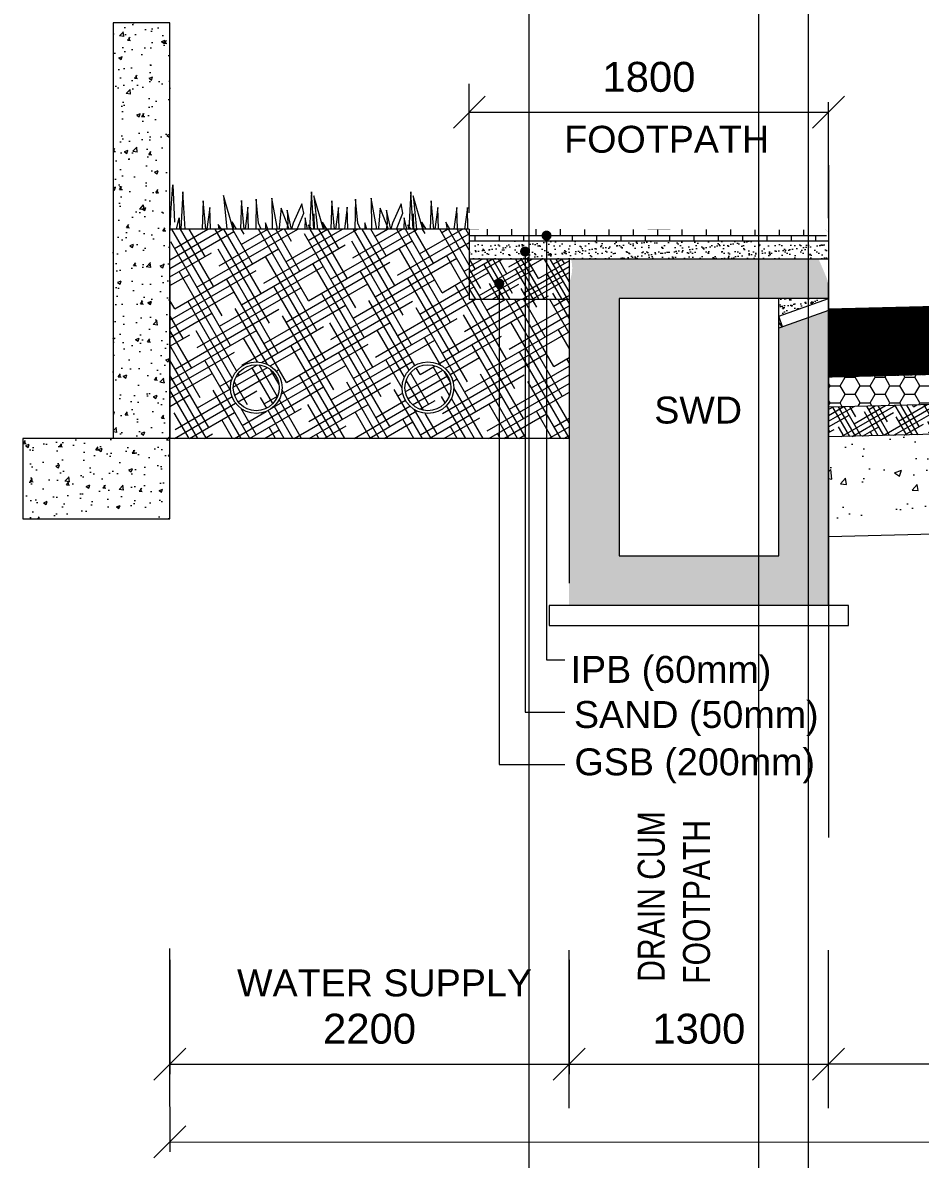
# Model space of a CAD drawing. Header units: inches. Extents: x 1863003 to 1881330, y 133141 to 515800.
# Drawn here: x 1866705 to 1871202, y 203390 to 209087 of the extents above; entities that cross this region are included whole.
import ezdxf

# ---------------------------------------------------------------- set-up
doc = ezdxf.new("R2010")
doc.units = ezdxf.units.IN
doc.header["$MEASUREMENT"] = 0
doc.layers.get('0').update_dxf_attribs({"color": 4, "linetype": 'ELEC_LINE', "lineweight": 13})
doc.layers.get('Defpoints').update_dxf_attribs({"lineweight": 13})
for name, color, linetype, lineweight in [('DIM', 7, 'Continuous', 13), ('DIMEN', 7, 'Continuous', 13), ('HATCH', 252, 'Continuous', 13)]:
    doc.layers.add(name, color=color, linetype=linetype, lineweight=lineweight)
doc.styles.add('ARIAL', font='arial.ttf')
doc.styles.get("Standard").update_dxf_attribs({"font": 'romans.shx'})
doc.linetypes.add('ELEC_LINE', pattern='A,12.7,-5.08,["EL",Standard,S=2.54,R=0,X=-2.54,Y=-1.27],-5.08', length=22.86)
doc.dimstyles.get("Standard").update_dxf_attribs({"dimtxt": 180, "dimasz": 160, "dimexe": 50, "dimexo": 50, "dimgap": 100, "dimtad": 1, "dimdec": 0, "dimzin": 0, "dimdsep": 46, "dimtxsty": 'ARIAL', "dimcen": 0.09, "dimclrd": 256, "dimclre": 256, "dimclrt": 256, "dimadec": 0, "dimazin": 0, "dimtm": 1e-09, "dimtfac": 1, "dimtdec": 0, "dimtofl": 0, "dimtmove": 0, "dimatfit": 3, "dimfxl": 0, "dimtolj": 1, "dimtzin": 0, "dimlwd": 9, "dimlwe": -1, "dimarcsym": 0})

# ---------------------------------------------------------------- blocks, each defined once
blk = doc.blocks.new('_Oblique')
at = {"color": 0, "linetype": 'ByBlock', "lineweight": -2}
blk.add_line((-0.5, -0.5), (0.5, 0.5), dxfattribs=at)
blk = doc.blocks.new('*D222')
at = {"layer": 'Defpoints', "color": 0, "ltscale": 0.02}
for p in [(1870742.3, 203866.9), (1870742.3, 203866.9), (1875742.3, 203866.9)]:
    blk.add_point(p, dxfattribs=at)
at = {"layer": 'DIMEN', "lineweight": 9, "ltscale": 0.02}
blk.add_line((1875742.3, 203866.9), (1870742.3, 203866.9), dxfattribs=at)
at = {"layer": 'DIMEN', "lineweight": 9, "ltscale": 0.02, "xscale": 160, "yscale": 160, "zscale": 160, "rotation": 180}
blk.add_blockref('_Oblique', (1870742.3, 203866.9), dxfattribs=at)
at = {"layer": 'DIMEN', "lineweight": 9, "ltscale": 0.02, "xscale": 160, "yscale": 160, "zscale": 160}
blk.add_blockref('_Oblique', (1875742.3, 203866.9), dxfattribs=at)
at = {"layer": 'DIMEN', "ltscale": 0.02, "insert": (1873242.3, 204043.5), "char_height": 150, "attachment_point": 5, "style": 'ARIAL'}
blk.add_mtext('\\A1;5500', dxfattribs=at)
blk = doc.blocks.new('*D223')
at = {"layer": 'Defpoints', "color": 0, "ltscale": 0.02}
for p in [(1869442.3, 203866.9), (1870742.3, 203866.9), (1870742.3, 203866.9)]:
    blk.add_point(p, dxfattribs=at)
at = {"layer": 'DIMEN', "lineweight": 9, "ltscale": 0.02}
blk.add_line((1869442.3, 203866.9), (1870742.3, 203866.9), dxfattribs=at)
at = {"layer": 'DIMEN', "lineweight": 9, "ltscale": 0.02, "xscale": 160, "yscale": 160, "zscale": 160, "rotation": 180}
blk.add_blockref('_Oblique', (1869442.3, 203866.9), dxfattribs=at)
at = {"layer": 'DIMEN', "lineweight": 9, "ltscale": 0.02, "xscale": 160, "yscale": 160, "zscale": 160}
blk.add_blockref('_Oblique', (1870742.3, 203866.9), dxfattribs=at)
at = {"layer": 'DIMEN', "ltscale": 0.02, "insert": (1870092.3, 204043.5), "char_height": 150, "attachment_point": 5, "style": 'ARIAL'}
blk.add_mtext('\\A1;1300', dxfattribs=at)
blk = doc.blocks.new('*D224')
at = {"layer": 'Defpoints', "color": 0, "ltscale": 0.02}
for p in [(1867442.3, 204439), (1869442.3, 204439), (1869442.3, 203866.9)]:
    blk.add_point(p, dxfattribs=at)
at = {"layer": 'DIMEN', "ltscale": 0.02}
for p, q in [((1867442.3, 204389), (1867442.3, 203816.9)), ((1869442.3, 204389), (1869442.3, 203816.9))]:
    blk.add_line(p, q, dxfattribs=at)
at = {"layer": 'DIMEN', "lineweight": 9, "ltscale": 0.02}
blk.add_line((1867442.3, 203866.9), (1869442.3, 203866.9), dxfattribs=at)
at = {"layer": 'DIMEN', "lineweight": 9, "ltscale": 0.02, "xscale": 160, "yscale": 160, "zscale": 160, "rotation": 180}
blk.add_blockref('_Oblique', (1867442.3, 203866.9), dxfattribs=at)
at = {"layer": 'DIMEN', "lineweight": 9, "ltscale": 0.02, "xscale": 160, "yscale": 160, "zscale": 160}
blk.add_blockref('_Oblique', (1869442.3, 203866.9), dxfattribs=at)
at = {"layer": 'DIMEN', "ltscale": 0.02, "insert": (1868442.3, 204043.5), "char_height": 150, "attachment_point": 5, "style": 'ARIAL'}
blk.add_mtext('\\A1;2200', dxfattribs=at)
blk = doc.blocks.new('*D225')
at = {"layer": 'Defpoints', "color": 0, "ltscale": 0.02}
for p in [(1867442.3, 203702.1), (1878742.3, 203694.6), (1878742.2, 203470)]:
    blk.add_point(p, dxfattribs=at)
at = {"layer": 'DIMEN', "ltscale": 0.02}
for p, q in [((1867442.3, 203652.1), (1867442.1, 203427.5)), ((1878742.3, 203644.6), (1878742.1, 203420))]:
    blk.add_line(p, q, dxfattribs=at)
at = {"layer": 'DIMEN', "lineweight": 9, "ltscale": 0.02}
blk.add_line((1867442.2, 203477.5), (1878742.2, 203470), dxfattribs=at)
at = {"layer": 'DIMEN', "lineweight": 9, "ltscale": 0.02, "xscale": 160, "yscale": 160, "zscale": 160}
for p, rotation in [((1867442.2, 203477.5), 179.9617032386878), ((1878742.2, 203470), 359.9617032386878)]:
    blk.add_blockref('_Oblique', p, dxfattribs=dict(at, rotation=rotation))
at = {"layer": 'DIMEN', "ltscale": 0.02, "insert": (1873092.3, 203651.3), "char_height": 150, "attachment_point": 5, "rotation": 359.9617, "style": 'ARIAL'}
blk.add_mtext('\\A1;12000 ROW', dxfattribs=at)
blk = doc.blocks.new('*D346')
at = {"layer": 'Defpoints', "color": 0, "ltscale": 0.02}
for p in [(1870742.3, 208638.4), (1868942.3, 208537.8), (1870742.3, 208537.8)]:
    blk.add_point(p, dxfattribs=at)
at = {"layer": 'DIMEN', "ltscale": 0.02}
for p, q in [((1868942.3, 208587.8), (1868942.3, 208688.4)), ((1870742.3, 208587.8), (1870742.3, 208688.4))]:
    blk.add_line(p, q, dxfattribs=at)
at = {"layer": 'DIMEN', "lineweight": 9, "ltscale": 0.02}
blk.add_line((1868942.3, 208638.4), (1870742.3, 208638.4), dxfattribs=at)
at = {"layer": 'DIMEN', "lineweight": 9, "ltscale": 0.02, "xscale": 160, "yscale": 160, "zscale": 160, "rotation": 180}
blk.add_blockref('_Oblique', (1868942.3, 208638.4), dxfattribs=at)
at = {"layer": 'DIMEN', "lineweight": 9, "ltscale": 0.02, "xscale": 160, "yscale": 160, "zscale": 160}
blk.add_blockref('_Oblique', (1870742.3, 208638.4), dxfattribs=at)
at = {"layer": 'DIMEN', "ltscale": 0.02, "insert": (1869842.3, 208815), "char_height": 150, "attachment_point": 5, "style": 'ARIAL'}
blk.add_mtext('\\A1;1800', dxfattribs=at)

msp = doc.modelspace()

# ---------------------------------------------------------------- hatches: boundary and pattern name
at = {"layer": 'DIM', "linetype": 'Continuous'}
h = msp.add_hatch(dxfattribs=at)
h.set_pattern_fill('AR-CONC')
h.set_pattern_definition([(50, (4250, -304526.79), (182.184669, -15.939086), [19.05, -209.55]), (355, (4250, -304526.79), (-35.243421, 191.056845), [15.24, -167.640584]), (100.451445, (4265.18, -304528.12), (146.941247, 175.117752), [16.190009, -178.090245]), (46.1842, (4250, -304475.99), (271.07904, -42.042328), [28.575, -314.325]), (96.635558, (4272.6, -304479.5), (237.404134, 247.426125), [24.285023, -267.13561]), (351.184151, (4250, -304476), (237.404134, 247.426125), [22.859967, -251.45973]), (21, (4275.4, -304488.69), (151.614391, -102.265198), [19.05, -209.55]), (326, (4275.4, -304488.69), (61.802028, 184.187966), [15.24, -167.64]), (71.451445, (4288.03, -304497.21), (213.41642, 81.922769), [16.190009, -178.089938]), (37.5, (4250, -304526.79), (3.0886033, 84.5550389), [0, -165.608, 0, -170.18, 0, -168.275]), (7.5, (4250, -304526.79), (66.8196625, 100.180575), [0, -97.028, 0, -161.798, 0, -64.135]), (327.5, (4193.36, -304526.79), (135.5905952, -5.728744), [0, -63.5, 0, -198.12, 0, -262.89]), (317.5, (4167.96, -304526.79), (148.1291814, 25.426491), [0, -82.55, 0, -131.572, 0, -186.69])])
h.paths.add_polyline_path([(1867442.3, 207003.4), (1866704.8, 207003.4), (1866704.8, 206600.9), (1867442.3, 206600.9)])
h.paths.add_polyline_path([(1867442.3, 209087.4), (1867157.8, 209087.4), (1867157.8, 207003.4), (1867442.3, 207003.4)])
at = {"layer": 'DIM', "linetype": 'Continuous', "ltscale": 0.02}
h = msp.add_hatch(dxfattribs=at)
h.set_pattern_fill('HOUND', color=31, scale=600, angle=30, style=0)
h.paths.add_polyline_path([(1869442.3, 207701.1), (1868942.3, 207701.1), (1868942.3, 208052.5), (1867442.3, 208052.5), (1867442.3, 207003.4), (1869442.3, 207003.4)])
h.paths.add_polyline_path([(1868003.9, 207257.8, -1), (1867745.5, 207257.8, -1)], flags=16)
h.paths.add_polyline_path([(1867989.9, 207257.8, -1), (1867759.5, 207257.8, -1)], flags=0)
h.paths.add_polyline_path([(1868864.2, 207257.8, -1), (1868605.7, 207257.8, -1)], flags=16)
h.paths.add_polyline_path([(1868850.2, 207257.8, -1), (1868619.7, 207257.8, -1)], flags=0)
at = {"layer": 'DIM', "linetype": 'Continuous'}
h = msp.add_hatch(dxfattribs=at)
h.set_pattern_fill('AR-BRSTD', scale=0.6)
h.set_pattern_definition([(0, (1950, -304269.177), (0, 40.64508), []), (90, (1950, -304269.177), (-60.96, 40.64508), [40.64508, -40.64508])])
h.paths.add_polyline_path([(1868942.3, 208052.5), (1868942.3, 207992.5), (1870742.3, 207992.5), (1870722.3, 208049.4)])
h = msp.add_hatch(dxfattribs=at)
h.set_pattern_fill('AR-SAND')
h.set_pattern_definition([(37.5, (1950, -304269.177), (-1.6000313, 48.9413237), [0, -38.608, 0, -43.18, 0, -41.275]), (7.5, (1950, -304269.18), (44.9523283, 71.68251), [0, -20.828, 0, -34.798, 0, -13.335]), (327.5, (1918.76, -304269.177), (79.099237, 0.1437185), [0, -12.7, 0, -45.72, 0, -59.69]), (317.5, (1918.76, -304269.18), (76.3556452, 22.2929323), [0, -6.35, 0, -29.972, 0, -34.29])])
h.paths.add_polyline_path([(1868942.3, 207992.5), (1868942.3, 207902.5), (1870742.3, 207902.5), (1870742.3, 207992.5)])
at = {"layer": 'DIM', "linetype": 'Continuous', "ltscale": 0.02}
h = msp.add_hatch(dxfattribs=at)
h.set_pattern_fill('HOUND', color=130, scale=400, angle=30, style=0)
h.set_pattern_definition([(30, (1950, -304269.177), (74.10254038, 71.6506351), [400, -200]), (120, (1950, -304269.177), (28.3493649, -99.10254038), [400, -200])])
h.paths.add_polyline_path([(1868942.3, 207902.5), (1868942.3, 207702.5), (1869442.3, 207702.5), (1869442.3, 207902.5)])
at = {"layer": 'DIM', "linetype": 'Continuous'}
h = msp.add_hatch(dxfattribs=at)
h.set_pattern_fill('AR-CONC', scale=10)
h.set_pattern_definition([(50, (0, -228361.054), (71.7260183, -6.2752135), [7.5, -82.5]), (355, (0, -228361.05), (-13.8751334, 75.2192134), [6, -66]), (100.4514445, (5.98, -228361.577), (57.8508847, 68.943999), [6.3740192, -70.1142112]), (46.1842, (0, -228341.05), (106.724133, -16.551928), [11.25, -123.75]), (96.6356355, (8.89, -228342.43), (93.4661946, 97.41186), [9.561034, -105.171376]), (351.184164, (0, -228341.05), (93.4661945, 97.41186), [9, -99]), (21, (10, -228346.054), (59.6907052, -40.261889), [7.5, -82.5]), (326, (10, -228346.05), (24.3315332, 72.5150045), [6, -66]), (71.4514447, (14.974, -228349.41), (84.0222377, 32.2531153), [6.374019, -70.1142112]), (37.5, (0, -228361.054), (1.21598553, 33.2893854), [0, -65.2, 0, -67, 0, -66.25]), (7.5, (0, -228361.054), (26.30695374, 39.4411712), [0, -38.2, 0, -63.7, 0, -25.25]), (327.5, (-22.3, -228361.054), (53.3822436, -2.25548717), [0, -25, 0, -78, 0, -103.5]), (317.5, (-32.3, -228361.054), (58.3186169, 10.0104982), [0, -32.5, 0, -51.8, 0, -73.5])])
edge = h.paths.add_edge_path()
edge.add_arc((1869275, 207858.3), 182.8, 336.3002, 373.9799)
edge.add_line((1869452.3, 207902.5), (1870692.3, 207902.5))
edge.add_arc((1864762.5, 205312.1), 6470.9, 22.46612, 23.5977, ccw=False)
edge.add_line((1870742.3, 207784.9), (1870742.3, 207704.9))
edge.add_line((1870742.3, 207704.9), (1869692.3, 207704.9))
edge.add_line((1869692.3, 207704.9), (1869692.3, 206415.3))
edge.add_line((1869692.3, 206415.3), (1870492.3, 206415.3))
edge.add_line((1870492.3, 206415.3), (1870492.3, 207556.6))
edge.add_line((1870492.3, 207556.6), (1870742.3, 207644.9))
edge.add_line((1870742.3, 207644.9), (1870742.3, 206165.3))
edge.add_line((1870742.3, 206165.3), (1869442.3, 206165.3))
edge.add_line((1869442.3, 206165.3), (1869442.3, 207784.9))
h = msp.add_hatch(dxfattribs=at)
h.set_pattern_fill('AR-CONC', scale=10)
h.set_pattern_definition([(50, (-150, -291030.78), (71.7260183, -6.2752135), [7.5, -82.5]), (355, (-150, -291030.78), (-13.8751334, 75.2192134), [6, -66]), (100.4514445, (-144.02, -291031.3), (57.8508847, 68.943999), [6.3740192, -70.1142112]), (46.1842, (-150, -291010.78), (106.724133, -16.551928), [11.25, -123.75]), (96.6356355, (-141.11, -291012.16), (93.4661946, 97.41186), [9.561034, -105.171376]), (351.184164, (-150, -291010.78), (93.4661945, 97.41186), [9, -99]), (21, (-140, -291015.78), (59.6907052, -40.261889), [7.5, -82.5]), (326, (-140, -291015.78), (24.3315332, 72.5150045), [6, -66]), (71.4514447, (-135.026, -291019.136), (84.0222377, 32.2531153), [6.374019, -70.1142112]), (37.5, (-150, -291030.78), (1.21598553, 33.2893854), [0, -65.2, 0, -67, 0, -66.25]), (7.5, (-150, -291030.78), (26.30695374, 39.4411712), [0, -38.2, 0, -63.7, 0, -25.25]), (327.5, (-172.3, -291030.78), (53.3822436, -2.25548717), [0, -25, 0, -78, 0, -103.5]), (317.5, (-182.3, -291030.78), (58.3186169, 10.0104982), [0, -32.5, 0, -51.8, 0, -73.5])])
h.paths.add_polyline_path([(1870742.3, 207704.9), (1870492.3, 207616.7), (1870492.3, 207704.9)])
at = {"layer": 'DIM', "linetype": 'Continuous', "ltscale": 0.02}
h = msp.add_hatch(dxfattribs=at)
h.set_pattern_fill('HONEY', color=31, scale=400, style=0)
h.set_pattern_definition([(0, (850, -304553.155), (75, 43.3012702), [50, -100]), (120, (850, -304553.155), (-75, 43.3012702), [50, -100]), (60, (850, -304553.155), (2e-14, 86.6025404), [-100, 50])])
h.paths.add_polyline_path([(1870742.3, 207311), (1870742.3, 207161), (1873242.3, 207223.5), (1873242.3, 207373.5)])
h = msp.add_hatch(dxfattribs=at)
h.set_pattern_fill('HOUND', color=130, scale=400, angle=30, style=0)
h.set_pattern_definition([(30, (850, -304553.155), (74.10254038, 71.6506351), [400, -200]), (120, (850, -304553.155), (28.3493649, -99.10254038), [400, -200])])
h.paths.add_polyline_path([(1870742.3, 207161), (1870742.3, 207010.9), (1873242.3, 207073.4), (1873242.3, 207223.5)])
h = msp.add_hatch(dxfattribs=at)
h.set_pattern_fill('AR-CONC', scale=50, style=0)
h.set_pattern_definition([(50, (850, -304553.15), (358.63009, -31.376067), [37.5, -412.5]), (355, (850, -304553.15), (-69.37567, 376.09607), [30, -330]), (100.451444, (879.9, -304555.77), (289.254423, 344.719995), [31.870096, -350.571056]), (46.1842, (850, -304453.15), (533.62067, -82.75964), [56.25, -618.75]), (96.635635, (894.47, -304460.05), (467.33097, 487.0593), [47.80517, -525.85688]), (351.184164, (850, -304453.15), (467.33097, 487.0593), [45, -495]), (21, (900, -304478.15), (298.453526, -201.309445), [37.5, -412.5]), (326, (900, -304478.15), (121.657666, 362.57502), [30, -330]), (71.451445, (924.87, -304494.93), (420.11119, 161.265576), [31.870095, -350.571056]), (37.5, (850, -304553.15), (6.079928, 166.446927), [0, -326, 0, -335, 0, -331.25]), (7.5, (850, -304553.15), (131.534769, 197.205856), [0, -191, 0, -318.5, 0, -126.25]), (327.5, (738.5, -304553.15), (266.911218, -11.277436), [0, -125, 0, -390, 0, -517.5]), (317.5, (688.5, -304553.15), (291.593085, 50.05249), [0, -162.5, 0, -259, 0, -367.5])])
h.paths.add_polyline_path([(1870742.3, 207010.9), (1870742.3, 206510.7), (1873242.3, 206573.3), (1873242.3, 207073.4)])
at = {"layer": 'HATCH', "linetype": 'Continuous', "ltscale": 0.02}
h = msp.add_hatch(dxfattribs=at)
h.set_pattern_fill('ANSI31', color=141, scale=10)
h.set_pattern_definition([(45, (850, -304553.1549), (-0.8838834765, 0.8838834765), [])])
h.paths.add_polyline_path([(1870742.3, 207651.1), (1870742.3, 207311), (1873242.3, 207373.5), (1873242.3, 207713.6)])

# ---------------------------------------------------------------- linework, layer by layer
at = {"color": 7, "linetype": 'Continuous', "ltscale": 0.02}
for p, q in [((1870742.3, 207902.5), (1869442.3, 207902.5)), ((1870742.3, 206165.3), (1870742.3, 207784.9))]:
    msp.add_line(p, q, dxfattribs=at)
at = {"color": 8, "linetype": 'Continuous', "ltscale": 0.02}
for p in [(1869242.3, 502880.9), (1870392.3, 502880.9), (1870642.3, 502880.9)]:
    msp.add_xline(p, (0, 1), dxfattribs=at)
for points in [[(1870742.3, 208373.6), (1870742.3, 205003.7)], [(1867442.3, 203654.2), (1867442.3, 204446.6)], [(1869442.3, 203646.7), (1869442.3, 204439)], [(1870742.3, 203646.7), (1870742.3, 204439)], [(1870742.3, 203646.7), (1870742.3, 204439)]]:
    msp.add_lwpolyline(points, dxfattribs=at)
at = {"color": 66, "linetype": 'Continuous', "lineweight": 9, "ltscale": 0.25, "flags": 128}
for points in [[(1867443.6, 208087.2), (1867456.1, 208274.6), (1867465.8, 208087.2)], [(1867518.9, 208052.5), (1867506.4, 208240.1), (1867496.8, 208052.5)], [(1868163.6, 208052.5), (1868151.1, 208240.1), (1868141.5, 208052.5)], [(1868661.1, 208052.5), (1868648.6, 208240.1), (1868638.9, 208052.5)], [(1867622.5, 208052.5), (1867609.3, 208194.1), (1867604.5, 208052.5)], [(1867758.4, 208052.5), (1867710.3, 208221.5), (1867727.8, 208052.5)], [(1867814, 208052.5), (1867800.8, 208195.4), (1867795.9, 208052.5)], [(1867898.9, 208052.5), (1867886.6, 208083), (1867874.9, 208202.6), (1867871.9, 208052.5)], [(1867981.5, 208052.5), (1867952.3, 208208.5), (1867955.3, 208052.5)], [(1868211.3, 208052.5), (1868163.6, 208220.2), (1868181, 208052.5)], [(1868267.2, 208052.5), (1868254.1, 208194.1), (1868249.2, 208052.5)], [(1868396.4, 208052.5), (1868384.1, 208083), (1868372.4, 208202.6), (1868369.3, 208052.5)], [(1868479, 208052.5), (1868449.7, 208208.5), (1868452.8, 208052.5)], [(1868708.8, 208052.5), (1868661.1, 208220.2), (1868678.4, 208052.5)], [(1868764.7, 208052.5), (1868751.5, 208194.1), (1868746.7, 208052.5)], [(1867445.9, 208086.9), (1867444.4, 208129.7), (1867442.3, 208052.5)], [(1867644.9, 208052.5), (1867641.9, 208160.7), (1867627.6, 208052.5)], [(1867836.4, 208052.5), (1867833.3, 208162), (1867818.9, 208052.5)], [(1868039.9, 208052.5), (1867998.8, 208157.1), (1867989.3, 208059.7), (1867988.9, 208052.5)], [(1868079.6, 208052.5), (1868112.5, 208132.8), (1868102.6, 208179.7), (1868059.6, 208083.1), (1868051, 208051.7), (1868030.3, 208148.4), (1868033.3, 208081.1), (1868028.6, 208052.5)], [(1868161.3, 208087.2), (1868162.8, 208130), (1868165, 208052.5)], [(1868289.7, 208052.5), (1868286.6, 208160.7), (1868272.3, 208052.5)], [(1868333.9, 208052.5), (1868330.8, 208162), (1868316.3, 208052.5)], [(1868537.4, 208052.5), (1868496.3, 208157.1), (1868486.8, 208059.7), (1868486.3, 208052.5)], [(1868577, 208052.5), (1868609.9, 208132.8), (1868600, 208179.7), (1868557.1, 208083.1), (1868548.4, 208051.7), (1868527.7, 208148.4), (1868530.8, 208081.1), (1868526.1, 208052.5)], [(1868658.8, 208087.2), (1868660.3, 208130), (1868662.4, 208052.5)], [(1868787.1, 208052.5), (1868784.1, 208160.7), (1868769.8, 208052.5)], [(1868882.9, 208052.5), (1868879.8, 208160.7), (1868865.5, 208052.5)], [(1868935.5, 208052.5), (1868932.4, 208160.7), (1868918.2, 208052.5)], [(1867475.7, 208052.5), (1867488.2, 208108.8), (1867489.8, 208052.5)], [(1867699.8, 208052.5), (1867683.7, 208075.2), (1867687, 208052.5)], [(1867775.5, 208052.5), (1867753.7, 208088.5), (1867761.3, 208052.5)], [(1867932.1, 208052.5), (1867921.5, 208083.8), (1867921.6, 208052.5)], [(1868131.6, 208052.5), (1868119.1, 208109.1), (1868117.5, 208052.5)], [(1868152.2, 208052.5), (1868136.9, 208074), (1868140.1, 208052.5)], [(1868228, 208052.5), (1868207, 208087.3), (1868214.3, 208052.5)], [(1868429.6, 208052.5), (1868418.9, 208083.8), (1868419.1, 208052.5)], [(1868629.1, 208052.5), (1868616.5, 208109.1), (1868614.9, 208052.5)], [(1868649.6, 208052.5), (1868634.4, 208074), (1868637.6, 208052.5)], [(1868725.5, 208052.5), (1868704.4, 208087.3), (1868711.7, 208052.5)], [(1868845.2, 208052.5), (1868824.1, 208087.3), (1868831.4, 208052.5)]]:
    msp.add_lwpolyline(points, dxfattribs=at)
at = {"color": 7, "linetype": 'Continuous', "ltscale": 0.02}
msp.add_lwpolyline([(1868942.3, 207701.1), (1869442.3, 207701.1)], dxfattribs=at)
msp.add_lwpolyline([(1870492.3, 207616.7, 0.307864), (1870511.2, 207563.3), (1870492.3, 207616.7), (1870742.3, 207704.9), (1869692.3, 207704.9), (1869692.3, 206415.3), (1870492.3, 206415.3), (1870492.3, 207704.9)], format="xyb", dxfattribs=at)
at = {"color": 6, "linetype": 'Continuous', "ltscale": 0.02}
for points in [[(1873242.3, 207713.6), (1870742.3, 207651.1)], [(1873242.3, 207373.5), (1870742.3, 207311)], [(1873242.3, 207223.5), (1870742.3, 207161)], [(1873242.3, 207073.4), (1870742.3, 207010.9)], [(1873254.8, 206573.6), (1870742.3, 206510.7)]]:
    msp.add_lwpolyline(points, dxfattribs=at)
at = {"color": 7, "linetype": 'Continuous', "ltscale": 0.02}
msp.add_lwpolyline([(1869342.3, 206165.3), (1869342.3, 206065.3), (1870842.3, 206065.3), (1870842.3, 206165.3)], close=True, dxfattribs=at)
at = {"layer": 'DIM', "color": 7, "linetype": 'Continuous'}
msp.add_line((1869442.3, 207902.5), (1869442.3, 206277.5), dxfattribs=at)
for points in [[(1867442.3, 207003.4), (1867442.3, 209087.4), (1867157.8, 209087.4), (1867157.8, 207003.4)], [(1868942.3, 208052.5), (1868942.3, 207701.1)], [(1870742.3, 207992.5), (1868942.3, 207992.5)], [(1869442.3, 207902.5), (1868942.3, 207902.5)], [(1867442.3, 207794.9), (1867442.3, 207003.4)], [(1870742.3, 207644.9), (1870492.3, 207556.6)], [(1867442.3, 207003.4), (1866704.8, 207003.4), (1866704.8, 206600.9), (1867442.3, 206600.9), (1867442.3, 207003.4)], [(1869442.3, 207003.4), (1867442.3, 207003.4)]]:
    msp.add_lwpolyline(points, dxfattribs=at)
at = {"layer": 'DIM', "color": 8, "linetype": 'Continuous'}
for points in [[(1868942.3, 208134.4), (1868942.3, 208780.5)], [(1870742.3, 208108.4), (1870742.3, 208638.8)]]:
    msp.add_lwpolyline(points, dxfattribs=at)
at = {"layer": 'DIM', "color": 83, "linetype": 'Continuous'}
msp.add_lwpolyline([(1868942.3, 208052.5), (1867442.3, 208052.5)], dxfattribs=at)
at = {"layer": 'DIM', "color": 7, "linetype": 'Continuous', "const_width": 0.2}
msp.add_lwpolyline([(1868942.3, 208052.5), (1870722.3, 208049.4, -0.414214), (1870742.3, 208029.4), (1870742.3, 207784.9)], format="xyb", dxfattribs=at)
at = {"layer": 'DIM', "color": 7, "linetype": 'Continuous'}
for centre, radius in [((1867874.7, 207257.8), 129.2), ((1868734.9, 207257.8), 129.2), ((1867874.7, 207257.8), 115.2), ((1868734.9, 207257.8), 115.2)]:
    msp.add_circle(centre, radius, dxfattribs=at)

# ---------------------------------------------------------------- texts
at = {"layer": 'DIMEN', "linetype": 'Continuous', "style": 'ARIAL'}
for s, p in [('FOOTPATH', (1869417.8, 208435.7)), ('SWD', (1869868.8, 207078.2)), ('IPB (60mm)', (1869449.5, 205778.2)), ('SAND (50mm)', (1869466.5, 205552.1)), ('GSB (200mm)', (1869469, 205314.7)), ('WATER SUPPLY', (1867778.6, 204206.6))]:
    msp.add_text(s, height=135, dxfattribs=at).set_placement(p)
at = {"layer": 'DIMEN', "linetype": 'Continuous', "style": 'ARIAL', "width": 0.8}
for s, p in [('DRAIN CUM', (1869921.4, 204279.6)), ('FOOTPATH', (1870147.9, 204269.6))]:
    msp.add_text(s, height=135, rotation=90, dxfattribs=at).set_placement(p)

# ---------------------------------------------------------------- dimensions: what is measured, and where the dimension line sits
at = {"layer": 'DIMEN', "ltscale": 0.02}
for p1, p2, distance, picture, middle in [((1868942.3, 208537.8), (1870742.3, 208537.8), 100.6, '*D346', (1869842.3, 208815)), ((1869442.3, 203866.9), (1870742.3, 203866.9), 0, '*D223', (1870092.3, 204043.5))]:
    dim = msp.add_aligned_dim(p1=p1, p2=p2, distance=distance, dimstyle='Standard', override={"dimtxt": 150, "dimblk1": 'Oblique', "dimblk2": 'Oblique', "dimsah": 1}, dxfattribs=at)
    dim.commit()
    dim.dimension.update_dxf_attribs({"geometry": picture, "text_midpoint": middle})
for p1, p2, distance, text, picture, middle in [((1867442.3, 204439), (1869442.3, 204439), -572.2, '2200', '*D224', (1868442.3, 204043.5)), ((1875742.3, 203866.9), (1870742.3, 203866.9), 0, '5500', '*D222', (1873242.3, 204043.5)), ((1867442.3, 203702.1), (1878742.3, 203694.6), -224.6, '12000 ROW', '*D225', (1873092.3, 203651.3))]:
    dim = msp.add_aligned_dim(p1=p1, p2=p2, distance=distance, text=text, dimstyle='Standard', override={"dimtxt": 150, "dimblk1": 'Oblique', "dimblk2": 'Oblique', "dimsah": 1}, dxfattribs=at)
    dim.commit()
    dim.dimension.update_dxf_attribs({"geometry": picture, "text_midpoint": middle})

# ---------------------------------------------------------------- leaders
at = {"layer": 'DIMEN', "lineweight": 9, "ltscale": 0.02}
for points in [[(1869329.3, 208020.3), (1869329.3, 205894.3), (1869421.6, 205894.3)], [(1869221.6, 207940.3), (1869221.6, 205631.8), (1869421.6, 205631.8)], [(1869092.3, 207779.9), (1869092.3, 205369.3), (1869421.6, 205369.3)]]:
    msp.add_leader(points, dimstyle='Standard', override={"dimasz": 50, "dimldrblk": 'Dot'}, dxfattribs=at)

doc.saveas('drawing.dxf')
